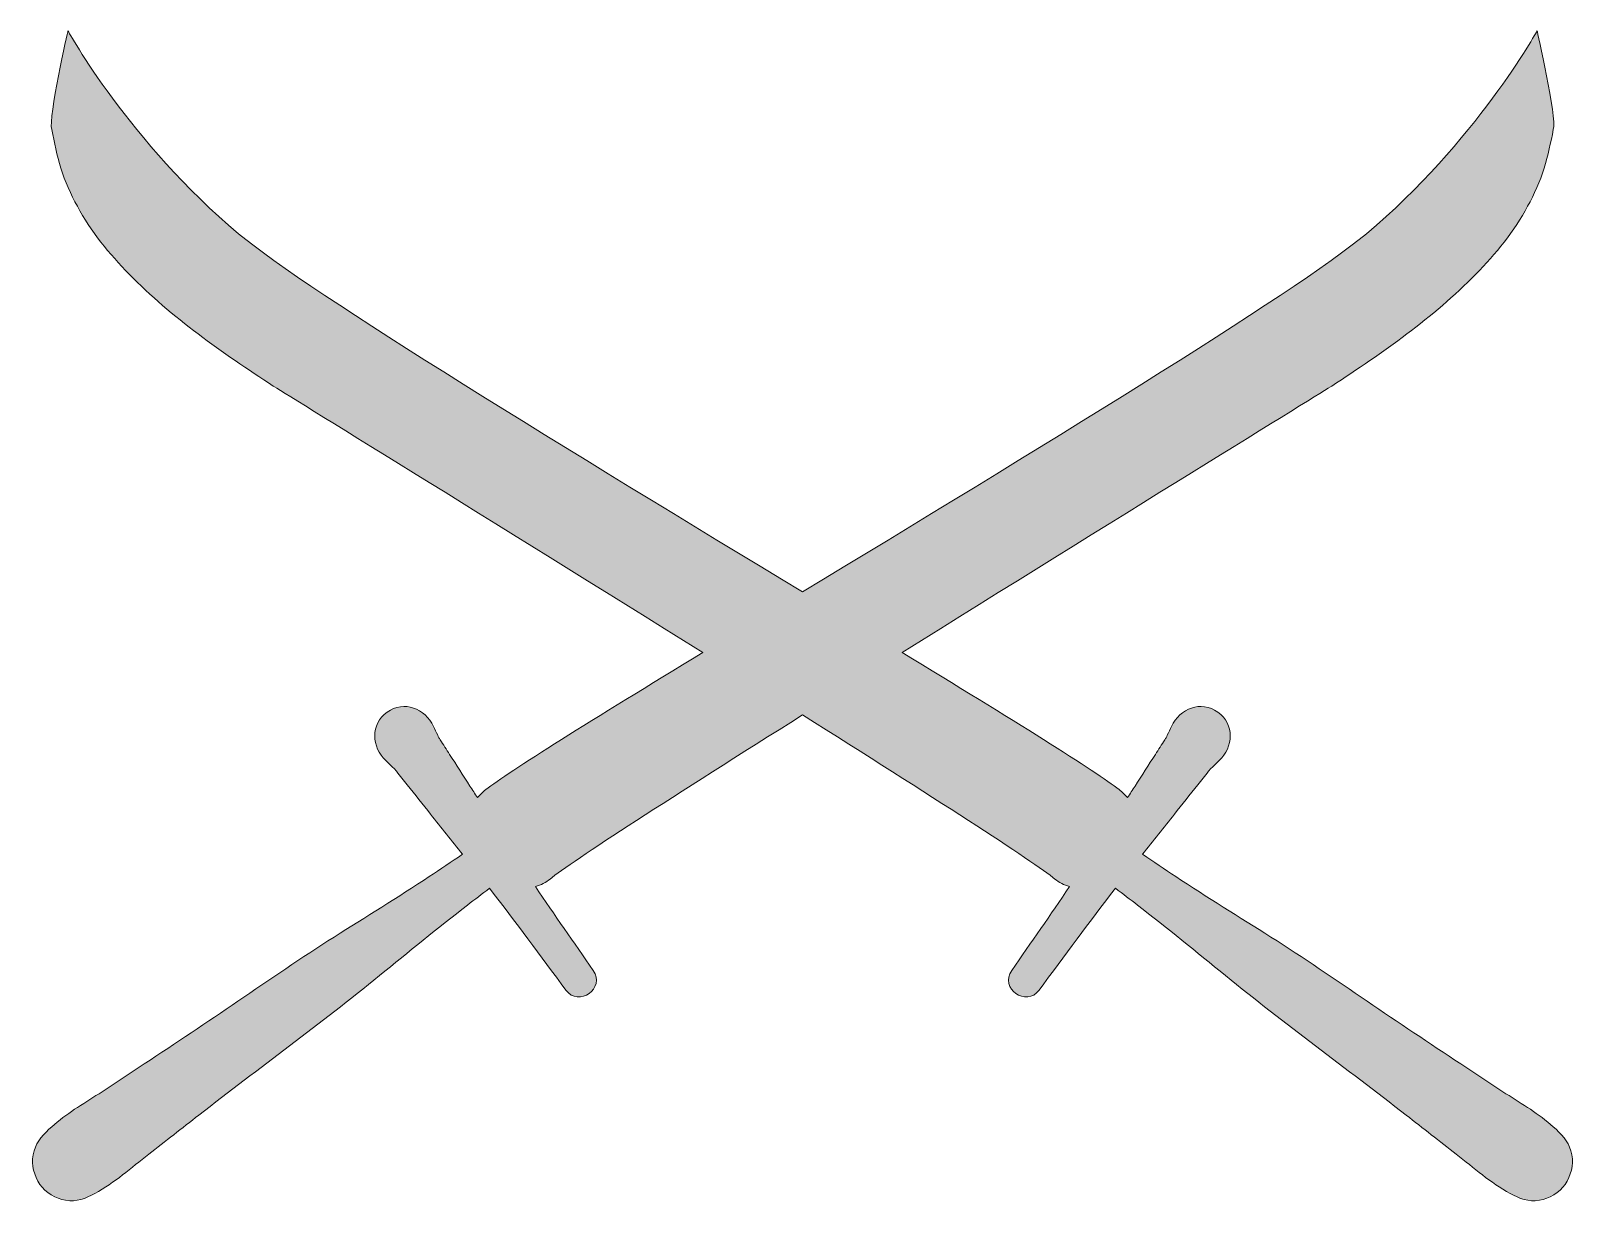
# Model space of a CAD drawing. Header units: inches. Extents: x 107 to 1946, y -1800 to -405.
import ezdxf

# ---------------------------------------------------------------- set-up
doc = ezdxf.new("R2010")
doc.units = ezdxf.units.IN
doc.header["$MEASUREMENT"] = 0
doc.layers.add('Layer 1', color=7, linetype='Continuous')

msp = doc.modelspace()

# ---------------------------------------------------------------- hatches: boundary and pattern name
at = {"layer": 'Layer 1', "true_color": 0xffffff}
h = msp.add_hatch(color=7, dxfattribs=at)
h.dxf.hatch_style = 2
edge = h.paths.add_edge_path()
edge.add_spline(control_points=[(1943.2, -1744.1), (1940.5, -1731.1), (1933.9, -1722.5), (1924.2, -1713.5), (1907.1, -1697.6), (1887.9, -1686), (1868.2, -1673.5), (1848.9, -1661.2), (1829.9, -1648.3), (1810.7, -1635.7), (1773.3, -1611), (1736.1, -1586.2), (1699.1, -1561), (1661.1, -1535.1), (1623.4, -1509), (1584.5, -1484.6), (1546.6, -1460.7), (1508.4, -1437.2), (1471, -1412.5), (1457.8, -1403.7), (1444.7, -1394.7), (1431.5, -1385.9), (1444.1, -1370), (1456.8, -1354.1), (1469.4, -1338.2), (1478.7, -1326.5), (1488, -1314.9), (1497.2, -1303.2), (1501.5, -1297.8), (1505.9, -1292.6), (1510.1, -1287.1), (1510.9, -1286), (1511.4, -1285.3), (1511.6, -1285), (1511.9, -1284.7), (1512.4, -1284.3), (1513.3, -1283.5), (1516.5, -1280.5), (1519.7, -1277.4), (1522.9, -1274.3), (1539.7, -1258.2), (1541.4, -1231.1), (1521.2, -1216.6), (1501.1, -1202.2), (1475.9, -1212.4), (1466, -1233.5), (1464.3, -1237), (1462.7, -1240.5), (1461, -1244), (1460.6, -1245), (1460.1, -1246), (1459.6, -1247), (1459.3, -1247.5), (1458.8, -1248.3), (1458, -1249.7), (1454.1, -1255.3), (1450.5, -1261.2), (1446.8, -1267), (1438.7, -1279.5), (1430.7, -1292), (1422.6, -1304.6), (1419.6, -1309.2), (1416.6, -1313.8), (1413.6, -1318.4), (1410.7, -1315), (1407.4, -1311.8), (1403.6, -1308.9), (1377, -1287.7), (1275.6, -1225), (1145, -1145.5), (1389.2, -993), (1649.5, -832.9), (1657, -828), (1717.7, -788.3), (1777.6, -746.8), (1828.6, -694.7), (1852.1, -670.8), (1874.6, -643.5), (1890.4, -613.8), (1898.1, -599.4), (1905.3, -584.2), (1910, -568.5), (1914.5, -553.3), (1918, -537.9), (1921, -522.4), (1925.4, -508.2), (1901.7, -404.8), (1901.7, -404.8), (1901.7, -404.8), (1827.6, -538.3), (1698.2, -646.6), (1614.5, -716.6), (1292.8, -911.7), (1026.3, -1073.4), (759.7, -911.7), (438, -716.6), (354.3, -646.6), (224.9, -538.3), (150.9, -404.8), (150.9, -404.8), (150.9, -404.8), (127.1, -508.2), (131.6, -522.4), (134.5, -537.9), (138, -553.3), (142.5, -568.5), (147.2, -584.2), (154.4, -599.4), (162.1, -613.8), (177.9, -643.5), (200.5, -670.8), (223.9, -694.7), (274.9, -746.8), (334.8, -788.3), (395.6, -828), (403, -832.9), (663.3, -993), (907.5, -1145.5), (776.9, -1225), (675.5, -1287.7), (648.9, -1308.9), (645.1, -1311.8), (641.8, -1315), (638.9, -1318.4), (635.9, -1313.8), (632.9, -1309.2), (629.9, -1304.6), (621.8, -1292), (613.8, -1279.5), (605.7, -1267), (602, -1261.2), (598.4, -1255.3), (594.5, -1249.7), (593.7, -1248.3), (593.2, -1247.5), (592.9, -1247), (592.4, -1246), (591.9, -1245), (591.5, -1244), (589.8, -1240.5), (588.2, -1237), (586.5, -1233.5), (576.6, -1212.4), (551.4, -1202.2), (531.3, -1216.6), (511.1, -1231.1), (512.8, -1258.2), (529.6, -1274.3), (532.8, -1277.4), (536, -1280.5), (539.2, -1283.5), (540.1, -1284.3), (540.6, -1284.7), (540.9, -1285), (541.1, -1285.3), (541.6, -1286), (542.4, -1287.1), (546.6, -1292.6), (551, -1297.8), (555.3, -1303.2), (564.5, -1314.9), (573.8, -1326.5), (583.1, -1338.2), (595.7, -1354.1), (608.4, -1370), (621.1, -1385.9), (607.8, -1394.7), (594.7, -1403.7), (581.5, -1412.5), (544.1, -1437.2), (506, -1460.7), (468, -1484.6), (429.1, -1509), (391.4, -1535.1), (353.4, -1561), (316.5, -1586.2), (279.2, -1611), (241.8, -1635.7), (222.7, -1648.3), (203.6, -1661.2), (184.3, -1673.5), (164.6, -1686), (145.4, -1697.6), (128.3, -1713.5), (118.6, -1722.5), (112, -1731.1), (109.3, -1744.1), (106.7, -1756.4), (110.8, -1769), (117.5, -1779.2), (123.9, -1789), (136.7, -1796.3), (148.1, -1798.2), (161.5, -1800.4), (171.7, -1796.2), (183.1, -1790), (206.7, -1777.2), (226.1, -1759.7), (247.1, -1743.4), (267, -1727.8), (286.9, -1712.3), (306.8, -1696.7), (378.3, -1640.9), (451.9, -1587.8), (522.2, -1530.5), (556.9, -1502.2), (591.6, -1473.9), (627, -1446.4), (635.6, -1439.7), (644.5, -1433.2), (653.2, -1426.5), (684.3, -1466.4), (714.2, -1507.1), (744.2, -1547.8), (759.6, -1568.6), (791.7, -1545.5), (776.9, -1524.3), (753.8, -1491.1), (730.6, -1458), (708, -1424.5), (714.5, -1422.4), (720.6, -1419.4), (725.4, -1415.5), (750.1, -1395.1), (875.3, -1314.8), (1026.3, -1219.9), (1177.2, -1314.8), (1302.4, -1395.1), (1327.1, -1415.5), (1331.9, -1419.4), (1338, -1422.4), (1344.5, -1424.5), (1321.9, -1458), (1298.7, -1491.1), (1275.6, -1524.3), (1260.8, -1545.5), (1292.9, -1568.6), (1308.3, -1547.8), (1338.3, -1507.1), (1368.2, -1466.4), (1399.3, -1426.5), (1408, -1433.2), (1416.9, -1439.7), (1425.5, -1446.4), (1460.9, -1473.9), (1495.6, -1502.2), (1530.4, -1530.5), (1600.6, -1587.8), (1674.2, -1640.9), (1745.7, -1696.7), (1765.6, -1712.3), (1785.5, -1727.8), (1805.4, -1743.4), (1826.4, -1759.7), (1845.8, -1777.2), (1869.4, -1790), (1880.8, -1796.2), (1891, -1800.4), (1904.4, -1798.2), (1915.8, -1796.3), (1928.6, -1789), (1935, -1779.2), (1941.7, -1769), (1945.8, -1756.4), (1943.2, -1744.1)], knot_values=[0, 0, 0, 0, 1, 1, 1, 2, 2, 2, 3, 3, 3, 4, 4, 4, 5, 5, 5, 6, 6, 6, 7, 7, 7, 8, 8, 8, 9, 9, 9, 10, 10, 10, 11, 11, 11, 12, 12, 12, 13, 13, 13, 14, 14, 14, 15, 15, 15, 16, 16, 16, 17, 17, 17, 18, 18, 18, 19, 19, 19, 20, 20, 20, 21, 21, 21, 22, 22, 22, 23, 23, 23, 24, 24, 24, 25, 25, 25, 26, 26, 26, 27, 27, 27, 28, 28, 28, 29, 29, 29, 30, 30, 30, 31, 31, 31, 32, 32, 32, 33, 33, 33, 34, 34, 34, 35, 35, 35, 36, 36, 36, 37, 37, 37, 38, 38, 38, 39, 39, 39, 40, 40, 40, 41, 41, 41, 42, 42, 42, 43, 43, 43, 44, 44, 44, 45, 45, 45, 46, 46, 46, 47, 47, 47, 48, 48, 48, 49, 49, 49, 50, 50, 50, 51, 51, 51, 52, 52, 52, 53, 53, 53, 54, 54, 54, 55, 55, 55, 56, 56, 56, 57, 57, 57, 58, 58, 58, 59, 59, 59, 60, 60, 60, 61, 61, 61, 62, 62, 62, 63, 63, 63, 64, 64, 64, 65, 65, 65, 66, 66, 66, 67, 67, 67, 68, 68, 68, 69, 69, 69, 70, 70, 70, 71, 71, 71, 72, 72, 72, 73, 73, 73, 74, 74, 74, 75, 75, 75, 76, 76, 76, 77, 77, 77, 78, 78, 78, 79, 79, 79, 80, 80, 80, 81, 81, 81, 82, 82, 82, 83, 83, 83, 84, 84, 84, 85, 85, 85, 86, 86, 86, 87, 87, 87, 88, 88, 88, 88], degree=3, periodic=1)

# ---------------------------------------------------------------- linework, layer by layer
at = {"layer": 'Layer 1', "lineweight": 0}
msp.add_open_spline([(1943.2, -1744.1), (1940.5, -1731.1), (1933.9, -1722.5), (1924.2, -1713.5), (1907.1, -1697.6), (1887.9, -1686), (1868.2, -1673.5), (1848.9, -1661.2), (1829.9, -1648.3), (1810.7, -1635.7), (1773.3, -1611), (1736.1, -1586.2), (1699.1, -1561), (1661.1, -1535.1), (1623.4, -1509), (1584.5, -1484.6), (1546.6, -1460.7), (1508.4, -1437.2), (1471, -1412.5), (1457.8, -1403.7), (1444.7, -1394.7), (1431.5, -1385.9), (1444.1, -1370), (1456.8, -1354.1), (1469.4, -1338.2), (1478.7, -1326.5), (1488, -1314.9), (1497.2, -1303.2), (1501.5, -1297.8), (1505.9, -1292.6), (1510.1, -1287.1), (1510.9, -1286), (1511.4, -1285.3), (1511.6, -1285), (1511.9, -1284.7), (1512.4, -1284.3), (1513.3, -1283.5), (1516.5, -1280.5), (1519.7, -1277.4), (1522.9, -1274.3), (1539.7, -1258.2), (1541.4, -1231.1), (1521.2, -1216.6), (1501.1, -1202.2), (1475.9, -1212.4), (1466, -1233.5), (1464.3, -1237), (1462.7, -1240.5), (1461, -1244), (1460.6, -1245), (1460.1, -1246), (1459.6, -1247), (1459.3, -1247.5), (1458.8, -1248.3), (1458, -1249.7), (1454.1, -1255.3), (1450.5, -1261.2), (1446.8, -1267), (1438.7, -1279.5), (1430.7, -1292), (1422.6, -1304.6), (1419.6, -1309.2), (1416.6, -1313.8), (1413.6, -1318.4), (1410.7, -1315), (1407.4, -1311.8), (1403.6, -1308.9), (1377, -1287.7), (1275.6, -1225), (1145, -1145.5), (1389.2, -993), (1649.5, -832.9), (1657, -828), (1717.7, -788.3), (1777.6, -746.8), (1828.6, -694.7), (1852.1, -670.8), (1874.6, -643.5), (1890.4, -613.8), (1898.1, -599.4), (1905.3, -584.2), (1910, -568.5), (1914.5, -553.3), (1918, -537.9), (1921, -522.4), (1925.4, -508.2), (1901.7, -404.8), (1901.7, -404.8), (1901.7, -404.8), (1827.6, -538.3), (1698.2, -646.6), (1614.5, -716.6), (1292.8, -911.7), (1026.3, -1073.4), (759.7, -911.7), (438, -716.6), (354.3, -646.6), (224.9, -538.3), (150.9, -404.8), (150.9, -404.8), (150.9, -404.8), (127.1, -508.2), (131.6, -522.4), (134.5, -537.9), (138, -553.3), (142.5, -568.5), (147.2, -584.2), (154.4, -599.4), (162.1, -613.8), (177.9, -643.5), (200.5, -670.8), (223.9, -694.7), (274.9, -746.8), (334.8, -788.3), (395.6, -828), (403, -832.9), (663.3, -993), (907.5, -1145.5), (776.9, -1225), (675.5, -1287.7), (648.9, -1308.9), (645.1, -1311.8), (641.8, -1315), (638.9, -1318.4), (635.9, -1313.8), (632.9, -1309.2), (629.9, -1304.6), (621.8, -1292), (613.8, -1279.5), (605.7, -1267), (602, -1261.2), (598.4, -1255.3), (594.5, -1249.7), (593.7, -1248.3), (593.2, -1247.5), (592.9, -1247), (592.4, -1246), (591.9, -1245), (591.5, -1244), (589.8, -1240.5), (588.2, -1237), (586.5, -1233.5), (576.6, -1212.4), (551.4, -1202.2), (531.3, -1216.6), (511.1, -1231.1), (512.8, -1258.2), (529.6, -1274.3), (532.8, -1277.4), (536, -1280.5), (539.2, -1283.5), (540.1, -1284.3), (540.6, -1284.7), (540.9, -1285), (541.1, -1285.3), (541.6, -1286), (542.4, -1287.1), (546.6, -1292.6), (551, -1297.8), (555.3, -1303.2), (564.5, -1314.9), (573.8, -1326.5), (583.1, -1338.2), (595.7, -1354.1), (608.4, -1370), (621.1, -1385.9), (607.8, -1394.7), (594.7, -1403.7), (581.5, -1412.5), (544.1, -1437.2), (506, -1460.7), (468, -1484.6), (429.1, -1509), (391.4, -1535.1), (353.4, -1561), (316.5, -1586.2), (279.2, -1611), (241.8, -1635.7), (222.7, -1648.3), (203.6, -1661.2), (184.3, -1673.5), (164.6, -1686), (145.4, -1697.6), (128.3, -1713.5), (118.6, -1722.5), (112, -1731.1), (109.3, -1744.1), (106.7, -1756.4), (110.8, -1769), (117.5, -1779.2), (123.9, -1789), (136.7, -1796.3), (148.1, -1798.2), (161.5, -1800.4), (171.7, -1796.2), (183.1, -1790), (206.7, -1777.2), (226.1, -1759.7), (247.1, -1743.4), (267, -1727.8), (286.9, -1712.3), (306.8, -1696.7), (378.3, -1640.9), (451.9, -1587.8), (522.2, -1530.5), (556.9, -1502.2), (591.6, -1473.9), (627, -1446.4), (635.6, -1439.7), (644.5, -1433.2), (653.2, -1426.5), (684.3, -1466.4), (714.2, -1507.1), (744.2, -1547.8), (759.6, -1568.6), (791.7, -1545.5), (776.9, -1524.3), (753.8, -1491.1), (730.6, -1458), (708, -1424.5), (714.5, -1422.4), (720.6, -1419.4), (725.4, -1415.5), (750.1, -1395.1), (875.3, -1314.8), (1026.3, -1219.9), (1177.2, -1314.8), (1302.4, -1395.1), (1327.1, -1415.5), (1331.9, -1419.4), (1338, -1422.4), (1344.5, -1424.5), (1321.9, -1458), (1298.7, -1491.1), (1275.6, -1524.3), (1260.8, -1545.5), (1292.9, -1568.6), (1308.3, -1547.8), (1338.3, -1507.1), (1368.2, -1466.4), (1399.3, -1426.5), (1408, -1433.2), (1416.9, -1439.7), (1425.5, -1446.4), (1460.9, -1473.9), (1495.6, -1502.2), (1530.4, -1530.5), (1600.6, -1587.8), (1674.2, -1640.9), (1745.7, -1696.7), (1765.6, -1712.3), (1785.5, -1727.8), (1805.4, -1743.4), (1826.4, -1759.7), (1845.8, -1777.2), (1869.4, -1790), (1880.8, -1796.2), (1891, -1800.4), (1904.4, -1798.2), (1915.8, -1796.3), (1928.6, -1789), (1935, -1779.2), (1941.7, -1769), (1945.8, -1756.4), (1943.2, -1744.1)], degree=3, knots=[0, 0, 0, 0, 1, 1, 1, 2, 2, 2, 3, 3, 3, 4, 4, 4, 5, 5, 5, 6, 6, 6, 7, 7, 7, 8, 8, 8, 9, 9, 9, 10, 10, 10, 11, 11, 11, 12, 12, 12, 13, 13, 13, 14, 14, 14, 15, 15, 15, 16, 16, 16, 17, 17, 17, 18, 18, 18, 19, 19, 19, 20, 20, 20, 21, 21, 21, 22, 22, 22, 23, 23, 23, 24, 24, 24, 25, 25, 25, 26, 26, 26, 27, 27, 27, 28, 28, 28, 29, 29, 29, 30, 30, 30, 31, 31, 31, 32, 32, 32, 33, 33, 33, 34, 34, 34, 35, 35, 35, 36, 36, 36, 37, 37, 37, 38, 38, 38, 39, 39, 39, 40, 40, 40, 41, 41, 41, 42, 42, 42, 43, 43, 43, 44, 44, 44, 45, 45, 45, 46, 46, 46, 47, 47, 47, 48, 48, 48, 49, 49, 49, 50, 50, 50, 51, 51, 51, 52, 52, 52, 53, 53, 53, 54, 54, 54, 55, 55, 55, 56, 56, 56, 57, 57, 57, 58, 58, 58, 59, 59, 59, 60, 60, 60, 61, 61, 61, 62, 62, 62, 63, 63, 63, 64, 64, 64, 65, 65, 65, 66, 66, 66, 67, 67, 67, 68, 68, 68, 69, 69, 69, 70, 70, 70, 71, 71, 71, 72, 72, 72, 73, 73, 73, 74, 74, 74, 75, 75, 75, 76, 76, 76, 77, 77, 77, 78, 78, 78, 79, 79, 79, 80, 80, 80, 81, 81, 81, 82, 82, 82, 83, 83, 83, 84, 84, 84, 85, 85, 85, 86, 86, 86, 87, 87, 87, 88, 88, 88, 88], dxfattribs=at)

doc.saveas('drawing.dxf')
